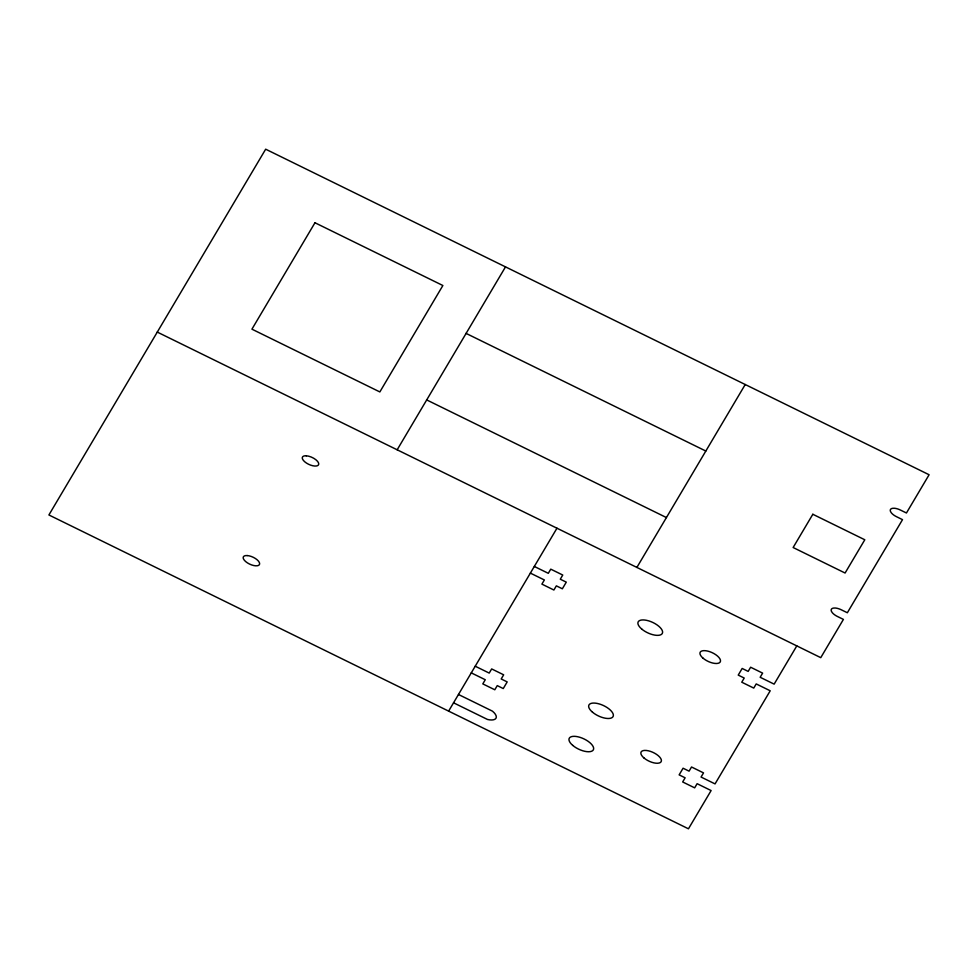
<?xml version="1.0" encoding="UTF-8"?>
<svg xmlns="http://www.w3.org/2000/svg" width="978" height="978" viewBox="0 0 978 978"><rect width="100%" height="100%" fill="white"/><g stroke="black" fill="none" stroke-linecap="round" stroke-linejoin="round"><path stroke-width="1.47" d="M397.166 449.794L505.504 266.884M448.621 711.116L556.971 528.206M636.886 567.423L745.224 384.525M796.801 645.896L774.148 684.135L760.163 677.277L762.62 673.121L750.627 667.228L748.17 671.397L742.168 668.451L738.231 675.101L744.221 678.047L741.764 682.204L753.757 688.084L756.214 683.928L770.212 690.786L715.052 783.904L701.055 777.045L703.524 772.889L691.532 766.996L689.074 771.153L683.072 768.219L679.135 774.869L685.126 777.803L682.668 781.96L694.661 787.852L697.118 783.696L711.116 790.554L688.451 828.806L48.9 514.966L265.674 149.194L929.1 474.746L906.447 512.998L900.567 510.113A8.912 3.851 25.1 0 0 894.32 508.254L892.633 508.303A8.912 3.851 25.1 0 0 890.542 511.567L891.374 512.875A8.912 3.851 25.1 0 0 896.398 516.641L902.511 519.648L847.351 612.754L841.349 609.82A8.912 3.851 25.1 0 0 835.126 608.01L833.439 608.084A8.912 3.851 25.1 0 0 831.471 611.409L832.339 612.717A8.912 3.851 25.1 0 0 837.412 616.47L843.415 619.404L820.762 657.656L157.238 332.068M465.993 333.351L705.823 451.041M426.591 399.868L666.421 517.558M534.318 566.458L548.303 573.316L550.761 569.159L562.753 575.04L560.296 579.208L566.286 582.142L562.35 588.793L556.36 585.859L553.89 590.015L541.898 584.123L544.367 579.966L530.369 573.108M475.222 666.214L489.208 673.084L491.665 668.928L503.658 674.808L501.201 678.964L507.191 681.91L503.254 688.561L497.264 685.615L494.795 689.771L482.802 683.891L485.271 679.734L471.274 672.876M458.474 694.49L492.447 711.153A12.628 5.452 25.1 0 1 495.98 718.255A12.628 5.452 25.1 0 1 487.521 719.478L453.547 702.803M314.965 222.752L251.933 329.17L379.843 391.933L442.875 285.515L314.965 222.752M812.828 514.269L793.134 547.521L845.09 573.022L864.796 539.77L812.828 514.269M306.236 455.797L304.561 455.858A8.912 3.851 25.1 0 0 302.593 459.183L303.449 460.491A8.912 3.851 25.1 0 0 314.757 466.041L316.432 465.98A8.912 3.851 25.1 0 0 318.4 462.655L317.544 461.335A8.912 3.851 25.1 0 0 306.236 455.797M247.141 555.553L245.466 555.626A8.912 3.851 25.1 0 0 243.498 558.951L244.353 560.26A8.912 3.851 25.1 0 0 255.661 565.81L257.336 565.749A8.912 3.851 25.1 0 0 259.304 562.423L258.449 561.103A8.912 3.851 25.1 0 0 247.141 555.553M702.864 658.023A11.137 4.817 25.1 0 0 720.138 662.094A11.137 4.817 25.1 0 0 707.656 651.079A11.137 4.817 25.1 0 0 702.864 658.023M643.989 757.974A11.137 4.817 25.1 0 0 661.116 761.74A11.137 4.817 25.1 0 0 648.255 750.774A11.137 4.817 25.1 0 0 643.989 757.974M572.766 745.419A13.362 5.77 25.1 0 0 593.304 749.918A13.362 5.77 25.1 0 0 577.876 736.776A13.362 5.77 25.1 0 0 572.766 745.419M592.46 712.155A13.362 5.77 25.1 0 0 613.01 716.666A13.362 5.77 25.1 0 0 597.582 703.512A13.362 5.77 25.1 0 0 592.46 712.155M641.702 629.025A13.362 5.77 25.1 0 0 662.253 633.524A13.362 5.77 25.1 0 0 646.825 620.382A13.362 5.77 25.1 0 0 641.702 629.025"/></g></svg>
